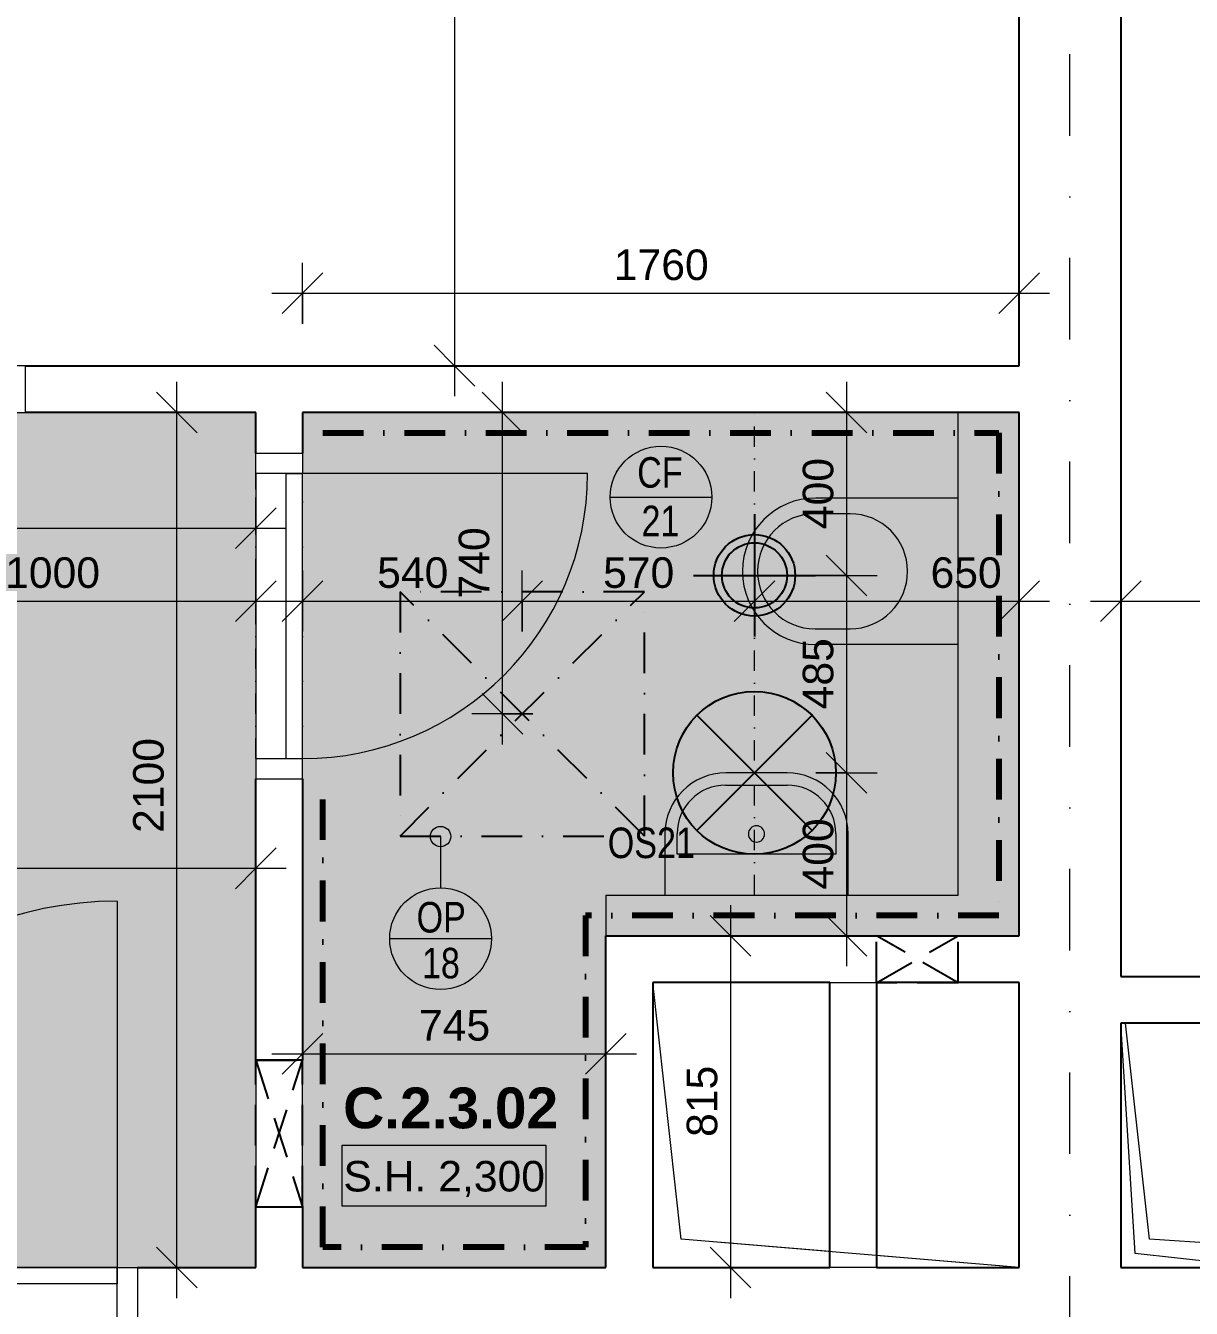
# Model space of a CAD drawing. Header units: millimetres. Extents: x -48130 to -1543, y -7799 to 13735.
# Drawn here: x -39400 to -36537, y -577 to 2573 of the extents above; entities that cross this region are included whole.
import ezdxf

# ---------------------------------------------------------------- set-up
doc = ezdxf.new("R2010")
doc.units = ezdxf.units.MM
for name, pattern in [('ABMV_DashDot_2_2mm-S0_6mm', [110, 50, -30, 0, -30]), ('HA_Dash_3mm-S1mm', [150, 100, -50]), ('HA_DashDot_10mm-S3mm', [500, 200, -150, 0, -150]), ('HA_DashDot_2_2mm-S0_6mm', [110, 50, -30, 0, -30]), ('HA_DashDot_4mm-S1mm', [200, 100, -50, 0, -50])]:
    doc.linetypes.add(name, pattern=pattern)
for name, color, linetype, lineweight in [('-UNDERLAY_A-GENM-____-OTLN', 9, 'Continuous', 9), ('-UNDERLAY_I-WALL-____-OTLN', 9, 'Continuous', 9), ('-UNDERLAY_P-SANR-FIXT-OTLN', 9, 'Continuous', 9), ('A-____-____-DIMS', 9, 'Continuous', 5), ('A-____-____-DIMS-50', 9, 'Continuous', 5), ('A-AREA-____-IDEN', 9, 'Continuous', 9), ('A-CLNG-____-IDEN', 9, 'Continuous', 9), ('A-CLNG-____-PATT', 9, 'Continuous', 9), ('A-DETL-____-OTLN', 9, 'Continuous', 25), ('A-DETL-GENF-OTLN', 9, 'Continuous', 9), ('A-DOOR-____-MCUT', 9, 'HA_DashDot_2_2mm-S0_6mm', 9), ('A-DOOR-____-OTLN', 9, 'Continuous', 9), ('A-DOOR-FRAM-OTLN', 9, 'Continuous', 9), ('A-FLOR-____-OVHD', 9, 'HA_DashDot_4mm-S1mm', 25), ('A-GENM-____-IDEN', 9, 'Continuous', 9), ('A-GENM-____-MCUT', 9, 'HA_Dash_3mm-S1mm', 25), ('A-GENM-____-OTLN', 9, 'Continuous', 9), ('E-LITE-EQPM-IDEN', 9, 'Continuous', 9), ('E-LITE-EQPM-OTLN', 9, 'Continuous', 9), ('G-____-____-DIMS', 9, 'Continuous', 5), ('I-WALL-____-MCUT', 9, 'Continuous', 25), ('I-WALL-____-OTLN', 9, 'Continuous', 9), ('M-HVAC-CDFF-OTLN', 9, 'Continuous', 9), ('S-GRID-____-OTLN', 9, 'Continuous', 5)]:
    doc.layers.add(name, color=color, linetype=linetype, lineweight=lineweight)
doc.styles.add('Arial_1', font='arial.ttf', dxfattribs={"height": 75})
doc.styles.add('Arial_2', font='arial.ttf', dxfattribs={"width": 0.8, "height": 75})
doc.styles.add('Arial_B', font='arialbd.ttf', dxfattribs={"height": 100})
doc.dimstyles.new('Inner_Dimensions', dxfattribs={"dimscale": 304.8, "dimtxt": 76.519455, "dimasz": 0.328084, "dimexe": 0.246063, "dimexo": 0.0625, "dimgap": 0.032808, "dimtad": 1, "dimdec": 0, "dimzin": 0, "dimdsep": 46, "dimtxsty": 'Arial_1', "dimblk1": 'OBLIQUE', "dimblk2": 'OBLIQUE', "dimsah": 1, "dimcen": 0.09, "dimdle": 0.246063, "dimazin": 0, "dimtfac": 1, "dimtdec": 4, "dimtix": 1, "dimtmove": 0, "dimatfit": 3, "dimfxl": 0.246063, "dimfxlon": 1, "dimtvp": 1, "dimtolj": 1, "dimtzin": 0, "dimlwd": 9, "dimlwe": 9, "dimarcsym": 2})
doc.dimstyles.new('Inner_Dimensions_2', dxfattribs={"dimscale": 304.8, "dimtxt": 76.519455, "dimasz": 0.328084, "dimexe": 0.246063, "dimexo": 0.0625, "dimgap": 0.032808, "dimtad": 1, "dimdec": 0, "dimzin": 0, "dimdsep": 46, "dimtxsty": 'Arial_1', "dimblk1": 'OBLIQUE', "dimblk2": 'OBLIQUE', "dimsah": 1, "dimcen": 0.09, "dimdle": 0.246063, "dimazin": 0, "dimtfac": 1, "dimtdec": 4, "dimtix": 1, "dimtmove": 2, "dimatfit": 3, "dimfxl": 0.246063, "dimfxlon": 1, "dimtvp": 1, "dimtolj": 1, "dimtzin": 0, "dimlwd": 9, "dimlwe": 9, "dimarcsym": 2})

# ---------------------------------------------------------------- blocks, each defined once
blk = doc.blocks.new('ABMV_Toilet_WallHung - Default-1928450-DPS_2NP-C')
at = {"layer": '-UNDERLAY_P-SANR-FIXT-OTLN'}
for p, q in [((-55, 75), (-55, 424.6)), ((-16.3, 426.2), (-16.3, 340.3)), ((266.3, 340.3), (266.3, 426.2)), ((305, 75), (305, 424.6))]:
    blk.add_line(p, q, dxfattribs=at)
for centre, radius, start, end in [((125, 424.6), 180, 0, 180), ((125, 426.2), 141.3, 360, 180), ((125, 340.3), 141.3, 180, 360)]:
    blk.add_arc(centre, radius, start, end, dxfattribs=at)
blk = doc.blocks.new('ABMV_WashBasin_Generic - 450x300-1493525-DPS_2NP-C')
at = {"layer": '-UNDERLAY_P-SANR-FIXT-OTLN'}
for p, q in [((200, 350), (50, 350)), ((50, 320), (200, 320)), ((-100, 200), (-100, 50)), ((-70, 150), (-70, 200)), ((320, 200), (320, 150)), ((350, 50), (350, 200)), ((320, 150), (-70, 150))]:
    blk.add_line(p, q, dxfattribs=at)
for centre, radius, start, end in [((50, 200), 150, 90, 180), ((200, 200), 150, 360, 90), ((50, 200), 120, 90, 180), ((200, 200), 120, 360, 90), ((125, 200), 20, 90, 270), ((125, 200), 20, 270, 90)]:
    blk.add_arc(centre, radius, start, end, dxfattribs=at)
blk = doc.blocks.new('HA_GM_Opening_Rectangle_WallBased - Default-2068542-DPS_2NP-C')
at = {"layer": 'A-GENM-____-MCUT'}
for p, q in [((225, 57.8), (25, -57.5)), ((25, 57.8), (225, -57.5)), ((25, 57.8), (25, -57.5)), ((25, 57.8), (225, 57.8)), ((225, 57.8), (225, -57.5))]:
    blk.add_line(p, q, dxfattribs=at)
blk = doc.blocks.new('HA_DR_Single_Swing_Solid - In_BJ_900x2100_Vstup-2040228-DPS_2NP-C')
at = {"layer": 'A-DOOR-____-MCUT'}
for p, q in [((-450, 125), (450, 125)), ((-450, -125), (450, -125))]:
    blk.add_line(p, q, dxfattribs=at)
at = {"layer": 'A-DOOR-____-OTLN', "lineweight": 5}
blk.add_line((450, 1025), (450, 125), dxfattribs=at)
at = {"layer": 'A-DOOR-____-OTLN'}
for p, q in [((-500, 125), (500, 125)), ((450, 125), (-450, 125)), ((-450, 125), (-450, 85)), ((450, 125), (450, 85)), ((450, 85), (-450, 85)), ((-500, -125), (500, -125))]:
    blk.add_line(p, q, dxfattribs=at)
at = {"layer": 'A-DOOR-____-OTLN', "lineweight": 5}
blk.add_arc((450, 125), 900, 90, 180, dxfattribs=at)
at = {"layer": 'A-DOOR-FRAM-OTLN'}
for p, q in [((-500, 125), (-500, -125)), ((-450, 125), (-500, 125)), ((-450, 125), (-450, -125)), ((450, -125), (450, 125)), ((450, 125), (500, 125)), ((500, 125), (500, -125)), ((-500, -125), (-450, -125)), ((-450, -125), (450, -125)), ((500, -125), (450, -125))]:
    blk.add_line(p, q, dxfattribs=at)
blk = doc.blocks.new('HA_GM_Shaft_Rectangle - Default-2055995-DPS_2NP-C')
at = {"layer": 'A-DETL-GENF-OTLN'}
for p, q in [((70, -70), (700, 0)), ((0, -900), (70, -70))]:
    blk.add_line(p, q, dxfattribs=at)
at = {"layer": 'A-GENM-____-OTLN'}
for p, q in [((0, -900), (0, 0)), ((0, 0), (700, 0)), ((700, 0), (700, -900)), ((700, -900), (0, -900))]:
    blk.add_line(p, q, dxfattribs=at)
blk = doc.blocks.new('HA_GM_Shaft_Rectangle - Default-2056297-DPS_2NP-C')
at = {"layer": 'A-DETL-GENF-OTLN'}
for p, q in [((35, -35), (600, 0)), ((0, -350), (35, -35))]:
    blk.add_line(p, q, dxfattribs=at)
at = {"layer": 'A-GENM-____-OTLN'}
for p, q in [((0, -350), (0, 0)), ((0, 0), (600, 0)), ((600, 0), (600, -350)), ((600, -350), (0, -350))]:
    blk.add_line(p, q, dxfattribs=at)
blk = doc.blocks.new('HA_GM_Shaft_Rectangle - Default-2056013-DPS_2NP-C')
at = {"layer": 'A-DETL-GENF-OTLN'}
for p, q in [((70, -70), (700, 0)), ((39.2, -435), (70, -70)), ((0, -900), (29.5, -550))]:
    blk.add_line(p, q, dxfattribs=at)
blk = doc.blocks.new('HA_GM_Shaft_Rectangle - Default-2056011-DPS_2NP-C')
at = {"layer": 'A-DETL-GENF-OTLN'}
for p, q in [((70, -70), (600, -11.1)), ((51.9, -350), (70, -70)), ((0, -1150), (44.4, -465))]:
    blk.add_line(p, q, dxfattribs=at)
at = {"layer": 'A-GENM-____-OTLN'}
for p, q in [((700, -465), (700, -1150)), ((700, -1150), (0, -1150))]:
    blk.add_line(p, q, dxfattribs=at)
blk = doc.blocks.new('HA_DR_Single_Swing_Solid - In_BJ_700x2100-2040353-DPS_2NP-C')
at = {"layer": 'A-DOOR-____-MCUT'}
for p, q in [((-350, 57.5), (350, 57.5)), ((-350, -57.5), (350, -57.5))]:
    blk.add_line(p, q, dxfattribs=at)
at = {"layer": 'A-DOOR-____-OTLN'}
for p, q in [((-350, -17.5), (-350, -57.5)), ((-350, -17.5), (350, -17.5)), ((350, -17.5), (350, -57.5)), ((-350, -57.5), (350, -57.5))]:
    blk.add_line(p, q, dxfattribs=at)
at = {"layer": 'A-DOOR-____-OTLN', "lineweight": 5}
blk.add_line((350, -757.5), (350, -57.5), dxfattribs=at)
blk.add_arc((350, -57.5), 700, 180, 270, dxfattribs=at)
at = {"layer": 'A-DOOR-FRAM-OTLN'}
for p, q in [((-350, 57.5), (-400, 57.5)), ((-400, 57.5), (-400, -57.5)), ((350, 57.5), (-350, 57.5)), ((-350, 57.5), (-350, -57.5)), ((350, -57.5), (350, 57.5)), ((350, 57.5), (400, 57.5)), ((400, 57.5), (400, -57.5)), ((-400, -57.5), (-350, -57.5)), ((400, -57.5), (350, -57.5))]:
    blk.add_line(p, q, dxfattribs=at)
blk = doc.blocks.new('HA_DR_Single_Swing_Solid - In_BJ_800x2100-2040331-DPS_2NP-C')
at = {"layer": 'A-DOOR-____-MCUT'}
for p, q in [((-400, 57.5), (400, 57.5)), ((-400, -57.5), (400, -57.5))]:
    blk.add_line(p, q, dxfattribs=at)
at = {"layer": 'A-DOOR-____-OTLN'}
for p, q in [((-400, -17.5), (-400, -57.5)), ((-400, -17.5), (400, -17.5)), ((400, -17.5), (400, -57.5)), ((-400, -57.5), (400, -57.5))]:
    blk.add_line(p, q, dxfattribs=at)
at = {"layer": 'A-DOOR-____-OTLN', "lineweight": 5}
blk.add_line((400, -857.5), (400, -57.5), dxfattribs=at)
blk.add_arc((400, -57.5), 800, 180, 270, dxfattribs=at)
at = {"layer": 'A-DOOR-FRAM-OTLN'}
for p, q in [((-400, 57.5), (-450, 57.5)), ((-450, 57.5), (-450, -57.5)), ((400, 57.5), (-400, 57.5)), ((-400, 57.5), (-400, -57.5)), ((400, -57.5), (400, 57.5)), ((400, 57.5), (450, 57.5)), ((450, 57.5), (450, -57.5)), ((-450, -57.5), (-400, -57.5)), ((450, -57.5), (400, -57.5))]:
    blk.add_line(p, q, dxfattribs=at)
blk = doc.blocks.new('HA_LF_GenericSymbol - OS21_koupelna-1935287-DPS_2NP-C')
at = {"layer": 'E-LITE-EQPM-OTLN', "color": 11, "lineweight": 25}
for p, q in [((141.4, 141.4), (-141.4, -141.4)), ((-141.4, 141.4), (141.4, -141.4))]:
    blk.add_line(p, q, dxfattribs=at)
blk.add_circle((0, 0), 200, dxfattribs=at)
blk = doc.blocks.new('HA_GM_Tiling_LineBased - Generic Tiles-1986773-DPS_2NP-C')
at = {"layer": 'A-GENM-____-OTLN', "linetype": 'HA_DashDot_4mm-S1mm', "lineweight": 80}
blk.add_line((50, -50), (1710, -50), dxfattribs=at)
blk = doc.blocks.new('HA_GM_Tiling_LineBased - Generic Tiles-1986771-DPS_2NP-C')
at = {"layer": 'A-GENM-____-OTLN', "linetype": 'HA_DashDot_4mm-S1mm', "lineweight": 80}
blk.add_line((50, -50), (1235, -50), dxfattribs=at)
blk = doc.blocks.new('HA_GM_Tiling_LineBased - Generic Tiles-1986770-DPS_2NP-C')
at = {"layer": 'A-GENM-____-OTLN', "linetype": 'HA_DashDot_4mm-S1mm', "lineweight": 80}
blk.add_line((50, -50), (1065, -50), dxfattribs=at)
blk = doc.blocks.new('HA_GM_Tiling_LineBased - Generic Tiles-1986772-DPS_2NP-C')
at = {"layer": 'A-GENM-____-OTLN', "linetype": 'HA_DashDot_4mm-S1mm', "lineweight": 80}
blk.add_line((-50, -50), (765, -50), dxfattribs=at)
blk = doc.blocks.new('HA_GM_Tiling_LineBased - Generic Tiles-1986774-DPS_2NP-C')
at = {"layer": 'A-GENM-____-OTLN', "linetype": 'HA_DashDot_4mm-S1mm', "lineweight": 80}
blk.add_line((50, -50), (695, -50), dxfattribs=at)
blk = doc.blocks.new('HA_GM_Tiling_LineBased - Generic Tiles-1986775-DPS_2NP-C')
at = {"layer": 'A-GENM-____-OTLN', "linetype": 'HA_DashDot_4mm-S1mm', "lineweight": 80}
blk.add_line((50, -50), (1150, -50), dxfattribs=at)
blk = doc.blocks.new('HA_VZT_GenericSymbol - Default-1930925-DPS_2NP-C')
at = {"layer": 'M-HVAC-CDFF-OTLN', "color": 92, "lineweight": 25}
for p, q in [((0, 150), (0, -150)), ((-150, 0), (150, 0))]:
    blk.add_line(p, q, dxfattribs=at)
for radius in [100, 80]:
    blk.add_circle((0, 0), radius, dxfattribs=at)
blk = doc.blocks.new('HA_GM_Opening_Rectangle_WallBased - Default-1969288-DPS_2NP-C')
at = {"layer": 'A-GENM-____-MCUT'}
for p, q in [((305, 57.5), (-55, -57.5)), ((-55, 57.5), (305, -57.5)), ((-55, 57.5), (-55, -57.5)), ((-55, 57.5), (305, 57.5)), ((305, 57.5), (305, -57.5)), ((-55, -57.5), (305, -57.5))]:
    blk.add_line(p, q, dxfattribs=at)
blk = doc.blocks.new('DIMBLOCK60-DPS_2NP-C')
at = {"layer": 'A-____-____-DIMS-50', "lineweight": 9, "transparency": 16777216}
for p, q in [((-37383.9, 1623.2), (-37433.9, 1673.2)), ((-37383.9, 1698.2), (-37383.9, 1223.2)), ((-37308.9, 1623.2), (-37458.9, 1623.2)), ((-37383.9, 1623.2), (-37333.9, 1573.2)), ((-37383.9, 1623.2), (-37308.9, 1623.2)), ((-37383.9, 1223.2), (-37433.9, 1273.2)), ((-37458.9, 1223.2), (-37308.9, 1223.2)), ((-37383.9, 1223.2), (-37458.9, 1223.2)), ((-37383.9, 1223.2), (-37333.9, 1173.2))]:
    blk.add_line(p, q, dxfattribs=at)
at = {"layer": 'A-____-____-DIMS-50', "color": 0, "lineweight": 9, "transparency": 16777216, "insert": (-37491.3, 1336.7), "char_height": 75, "width": 207.662, "attachment_point": 1, "rotation": 90, "line_spacing_factor": 0.941778, "style": 'Arial_1'}
blk.add_mtext('400', dxfattribs=at)
blk = doc.blocks.new('_Oblique')
at = {"color": 0, "linetype": 'ByBlock', "lineweight": -2}
blk.add_line((-0.5, -0.5), (0.5, 0.5), dxfattribs=at)
blk = doc.blocks.new('DIMBLOCK61-DPS_2NP-C')
at = {"layer": 'A-____-____-DIMS-50', "lineweight": 9, "transparency": 16777216}
for p, q in [((-37383.9, 1223.2), (-37433.9, 1273.2)), ((-37458.9, 1223.2), (-37308.9, 1223.2)), ((-37383.9, 1223.2), (-37458.9, 1223.2)), ((-37383.9, 1223.2), (-37383.9, 738.2)), ((-37383.9, 1223.2), (-37333.9, 1173.2)), ((-37383.9, 738.2), (-37433.9, 788.2)), ((-37458.9, 738.2), (-37308.9, 738.2)), ((-37383.9, 738.2), (-37458.9, 738.2)), ((-37383.9, 738.2), (-37333.9, 688.2))]:
    blk.add_line(p, q, dxfattribs=at)
at = {"layer": 'A-____-____-DIMS-50', "color": 0, "lineweight": 9, "transparency": 16777216, "insert": (-37491.3, 894.2), "char_height": 75, "width": 207.662, "attachment_point": 1, "rotation": 90, "line_spacing_factor": 0.941778, "style": 'Arial_1'}
blk.add_mtext('485', dxfattribs=at)
blk = doc.blocks.new('DIMBLOCK62-DPS_2NP-C')
at = {"layer": 'A-____-____-DIMS-50', "lineweight": 9, "transparency": 16777216}
for p, q in [((-37383.9, 738.2), (-37433.9, 788.2)), ((-37458.9, 738.2), (-37308.9, 738.2)), ((-37383.9, 738.2), (-37458.9, 738.2)), ((-37383.9, 738.2), (-37383.9, 263.2)), ((-37383.9, 738.2), (-37333.9, 688.2)), ((-37383.9, 338.2), (-37433.9, 388.2)), ((-37308.9, 338.2), (-37458.9, 338.2)), ((-37383.9, 338.2), (-37333.9, 288.2)), ((-37383.9, 338.2), (-37308.9, 338.2))]:
    blk.add_line(p, q, dxfattribs=at)
at = {"layer": 'A-____-____-DIMS-50', "color": 0, "lineweight": 9, "transparency": 16777216, "insert": (-37491.3, 451.7), "char_height": 75, "width": 207.662, "attachment_point": 1, "rotation": 90, "line_spacing_factor": 0.941778, "style": 'Arial_1'}
blk.add_mtext('400', dxfattribs=at)
blk = doc.blocks.new('DIMBLOCK84-DPS_2NP-C')
at = {"layer": 'A-____-____-DIMS-50', "lineweight": 9, "transparency": 16777216}
for p, q in [((-38346.6, 3938.2), (-38396.6, 3988.2)), ((-38421.6, 3938.2), (-38271.6, 3938.2)), ((-38346.6, 3938.2), (-38421.6, 3938.2)), ((-38346.6, 3938.2), (-38346.6, 1663.2)), ((-38346.6, 3938.2), (-38296.6, 3888.2)), ((-38346.6, 1738.2), (-38396.6, 1788.2)), ((-38271.6, 1738.2), (-38421.6, 1738.2)), ((-38346.6, 1738.2), (-38296.6, 1688.2)), ((-38346.6, 1738.2), (-38271.6, 1738.2))]:
    blk.add_line(p, q, dxfattribs=at)
at = {"layer": 'A-____-____-DIMS-50', "color": 0, "lineweight": 9, "transparency": 16777216, "insert": (-38454, 2722.8), "char_height": 75, "width": 276.883, "attachment_point": 1, "rotation": 90, "line_spacing_factor": 0.941778, "style": 'Arial_1'}
blk.add_mtext('2200', dxfattribs=at)
blk = doc.blocks.new('DIMBLOCK94-DPS_2NP-C')
at = {"layer": 'A-____-____-DIMS-50', "lineweight": 9, "transparency": 16777216}
for p, q in [((-38719.9, 1235.1), (-38719.9, 1085.1)), ((-38719.9, 1160.1), (-38719.9, 1235.1)), ((-38180.3, 1085.1), (-38180.3, 1235.1)), ((-38719.9, 1160.1), (-38669.9, 1210.1)), ((-38180.3, 1160.1), (-38130.3, 1210.1)), ((-38794.9, 1160.1), (-38180.3, 1160.1)), ((-38719.9, 1160.1), (-38769.9, 1110.1)), ((-38180.3, 1160.1), (-38230.3, 1110.1)), ((-38180.3, 1160.1), (-38180.3, 1085.1))]:
    blk.add_line(p, q, dxfattribs=at)
at = {"layer": 'A-____-____-DIMS-50', "color": 0, "lineweight": 9, "transparency": 16777216, "insert": (-38536.6, 1267.5), "char_height": 75, "width": 207.662, "attachment_point": 1, "line_spacing_factor": 0.941778, "style": 'Arial_1'}
blk.add_mtext('540', dxfattribs=at)
blk = doc.blocks.new('DIMBLOCK95-DPS_2NP-C')
at = {"layer": 'A-____-____-DIMS-50', "lineweight": 9, "transparency": 16777216}
for p, q in [((-38180.3, 1085.1), (-38180.3, 1235.1)), ((-37609.9, 1085.1), (-37609.9, 1235.1)), ((-38180.3, 1160.1), (-38130.3, 1210.1)), ((-37609.9, 1160.1), (-37559.9, 1210.1)), ((-38180.3, 1160.1), (-38230.3, 1110.1)), ((-38180.3, 1160.1), (-37609.9, 1160.1)), ((-38180.3, 1160.1), (-38180.3, 1085.1)), ((-37609.9, 1160.1), (-37659.9, 1110.1)), ((-37609.9, 1160.1), (-37609.9, 1085.1))]:
    blk.add_line(p, q, dxfattribs=at)
at = {"layer": 'A-____-____-DIMS-50', "color": 0, "lineweight": 9, "transparency": 16777216, "insert": (-37981.6, 1267.5), "char_height": 75, "width": 207.662, "attachment_point": 1, "line_spacing_factor": 0.941778, "style": 'Arial_1'}
blk.add_mtext('570', dxfattribs=at)
blk = doc.blocks.new('DIMBLOCK96-DPS_2NP-C')
at = {"layer": 'A-____-____-DIMS-50', "lineweight": 9, "transparency": 16777216}
for p, q in [((-37609.9, 1085.1), (-37609.9, 1235.1)), ((-36959.9, 1235.1), (-36959.9, 1085.1)), ((-36959.9, 1160.1), (-36959.9, 1235.1)), ((-37609.9, 1160.1), (-37559.9, 1210.1)), ((-36959.9, 1160.1), (-36909.9, 1210.1)), ((-37609.9, 1160.1), (-37659.9, 1110.1)), ((-37609.9, 1160.1), (-36884.9, 1160.1)), ((-37609.9, 1160.1), (-37609.9, 1085.1)), ((-36959.9, 1160.1), (-37009.9, 1110.1))]:
    blk.add_line(p, q, dxfattribs=at)
at = {"layer": 'A-____-____-DIMS-50', "color": 0, "lineweight": 9, "transparency": 16777216, "insert": (-37177.4, 1267.5), "char_height": 75, "width": 207.662, "attachment_point": 1, "line_spacing_factor": 0.941778, "style": 'Arial_1'}
blk.add_mtext('650', dxfattribs=at)
blk = doc.blocks.new('DIMBLOCK98-DPS_2NP-C')
at = {"layer": 'A-____-____-DIMS-50', "lineweight": 9, "transparency": 16777216}
for p, q in [((-39834.9, 1085.1), (-39834.9, 1235.1)), ((-38834.9, 1235.1), (-38834.9, 1085.1)), ((-38834.9, 1160.1), (-38834.9, 1235.1)), ((-39834.9, 1160.1), (-39784.9, 1210.1)), ((-38834.9, 1160.1), (-38784.9, 1210.1)), ((-39834.9, 1160.1), (-39884.9, 1110.1)), ((-39834.9, 1160.1), (-38759.9, 1160.1)), ((-39834.9, 1160.1), (-39834.9, 1085.1)), ((-38834.9, 1160.1), (-38884.9, 1110.1))]:
    blk.add_line(p, q, dxfattribs=at)
at = {"layer": 'A-____-____-DIMS-50', "color": 0, "lineweight": 9, "transparency": 16777216, "insert": (-39450.3, 1267.5), "char_height": 75, "width": 276.883, "attachment_point": 1, "line_spacing_factor": 0.941778, "style": 'Arial_1'}
blk.add_mtext('1000', dxfattribs=at)
blk = doc.blocks.new('Spot Elevations - Generic-448778-DPS_2NP-C')
at = {"layer": 'G-____-____-DIMS', "lineweight": 9}
for p, q in [((-5, 0), (-5, 3)), ((-5, 3), (5, 3)), ((5, 3), (5, 0)), ((5, 0), (-5, 0))]:
    blk.add_line(p, q, dxfattribs=at)
blk = doc.blocks.new('HA_Tag_Ceiling - Group _ Type Mark-1700485-DPS_2NP-C')
at = {"layer": 'A-CLNG-____-IDEN'}
blk.add_line((-2.5, 0), (2.5, 0), dxfattribs=at)
blk.add_circle((0, 0), 2.5, dxfattribs=at)
blk = doc.blocks.new('DIMBLOCK105-DPS_2NP-C')
at = {"layer": 'A-____-____-DIMS-50', "lineweight": 9, "transparency": 16777216}
for p, q in [((-40624.9, 428.8), (-40624.9, 578.8)), ((-38834.9, 578.8), (-38834.9, 428.8)), ((-38834.9, 503.8), (-38834.9, 578.8)), ((-40624.9, 503.8), (-40574.9, 553.8)), ((-38834.9, 503.8), (-38784.9, 553.8)), ((-40699.9, 503.8), (-38759.9, 503.8)), ((-40624.9, 503.8), (-40674.9, 453.8)), ((-40624.9, 503.8), (-40624.9, 428.8)), ((-38834.9, 503.8), (-38884.9, 453.8))]:
    blk.add_line(p, q, dxfattribs=at)
at = {"layer": 'A-____-____-DIMS-50', "color": 0, "lineweight": 9, "transparency": 16777216, "insert": (-39845.3, 611.1), "char_height": 75, "width": 276.883, "attachment_point": 1, "line_spacing_factor": 0.941778, "style": 'Arial_1'}
blk.add_mtext('1790', dxfattribs=at)
blk = doc.blocks.new('HA_TAG_GM_Products - Generic-588599-DPS_2NP-C')
at = {"layer": 'A-GENM-____-IDEN'}
blk.add_line((-2.5, 0), (2.5, 0), dxfattribs=at)
blk.add_circle((0, 0), 2.5, dxfattribs=at)
blk = doc.blocks.new('DIMBLOCK118-DPS_2NP-C')
at = {"layer": 'A-____-____-DIMS-50', "lineweight": 9, "transparency": 16777216}
for p, q in [((-38229, 1623.2), (-38279, 1673.2)), ((-38229, 807.9), (-38229, 1698.2)), ((-38304, 1623.2), (-38154, 1623.2)), ((-38229, 1623.2), (-38304, 1623.2)), ((-38229, 1623.2), (-38179, 1573.2)), ((-38229, 882.9), (-38279, 932.9)), ((-38154, 882.9), (-38304, 882.9)), ((-38229, 882.9), (-38179, 832.9)), ((-38229, 882.9), (-38154, 882.9))]:
    blk.add_line(p, q, dxfattribs=at)
at = {"layer": 'A-____-____-DIMS-50', "color": 0, "lineweight": 9, "transparency": 16777216, "insert": (-38336.3, 1166.5), "char_height": 75, "width": 207.662, "attachment_point": 1, "rotation": 90, "line_spacing_factor": 0.941778, "style": 'Arial_1'}
blk.add_mtext('740', dxfattribs=at)
blk = doc.blocks.new('DIMBLOCK131-DPS_2NP-C')
at = {"layer": 'A-____-____-DIMS-50', "lineweight": 9, "transparency": 16777216}
for p, q in [((-36709.9, 1235.1), (-36709.9, 1085.1)), ((-36709.9, 1160.1), (-36709.9, 1235.1)), ((-35509.9, 1085.1), (-35509.9, 1235.1)), ((-36709.9, 1160.1), (-36659.9, 1210.1)), ((-35509.9, 1160.1), (-35459.9, 1210.1)), ((-36784.9, 1160.1), (-35509.9, 1160.1)), ((-36709.9, 1160.1), (-36759.9, 1110.1)), ((-35509.9, 1160.1), (-35559.9, 1110.1)), ((-35509.9, 1160.1), (-35509.9, 1085.1))]:
    blk.add_line(p, q, dxfattribs=at)
at = {"layer": 'A-____-____-DIMS-50', "color": 0, "lineweight": 9, "transparency": 16777216, "insert": (-36225.3, 1267.5), "char_height": 75, "width": 276.883, "attachment_point": 1, "line_spacing_factor": 0.941778, "style": 'Arial_1'}
blk.add_mtext('1200', dxfattribs=at)
blk = doc.blocks.new('DIMBLOCK136-DPS_2NP-C')
at = {"layer": 'A-____-____-DIMS-50', "lineweight": 9, "transparency": 16777216}
for p, q in [((-42219.9, 1414.1), (-42219.9, 1264.1)), ((-42219.9, 1339.1), (-42219.9, 1414.1)), ((-42219.9, 1339.1), (-42169.9, 1389.1)), ((-38834.9, 1414.1), (-38834.9, 1264.1)), ((-38834.9, 1339.1), (-38834.9, 1414.1)), ((-38834.9, 1339.1), (-38784.9, 1389.1)), ((-42294.9, 1339.1), (-38759.9, 1339.1)), ((-42219.9, 1339.1), (-42269.9, 1289.1)), ((-38834.9, 1339.1), (-38884.9, 1289.1))]:
    blk.add_line(p, q, dxfattribs=at)
at = {"layer": 'A-____-____-DIMS-50', "color": 0, "lineweight": 9, "transparency": 16777216, "insert": (-40642.8, 1446.4), "char_height": 75, "width": 276.883, "attachment_point": 1, "line_spacing_factor": 0.941778, "style": 'Arial_1'}
blk.add_mtext('3385', dxfattribs=at)
blk = doc.blocks.new('DIMBLOCK137-DPS_2NP-C')
at = {"layer": 'A-____-____-DIMS-50', "lineweight": 9, "transparency": 16777216}
for p, q in [((-39028.6, 1623.2), (-39078.6, 1673.2)), ((-39028.6, -551.8), (-39028.6, 1698.2)), ((-39103.6, 1623.2), (-38953.6, 1623.2)), ((-39028.6, 1623.2), (-39103.6, 1623.2)), ((-39028.6, 1623.2), (-38978.6, 1573.2)), ((-39028.6, -476.8), (-39078.6, -426.8)), ((-39103.6, -476.8), (-38953.6, -476.8)), ((-39028.6, -476.8), (-39103.6, -476.8)), ((-39028.6, -476.8), (-38978.6, -526.8))]:
    blk.add_line(p, q, dxfattribs=at)
at = {"layer": 'A-____-____-DIMS-50', "color": 0, "lineweight": 9, "transparency": 16777216, "insert": (-39136, 590.7), "char_height": 75, "width": 276.883, "attachment_point": 1, "rotation": 90, "line_spacing_factor": 0.941778, "style": 'Arial_1'}
blk.add_mtext('2100', dxfattribs=at)
blk = doc.blocks.new('DIMBLOCK170-DPS_2NP-C')
at = {"layer": 'A-____-____-DIMS-50', "lineweight": 9, "transparency": 16777216}
for p, q in [((-38719.9, 1841.1), (-38719.9, 1991.1)), ((-36959.9, 1991.1), (-36959.9, 1841.1)), ((-36959.9, 1916.1), (-36959.9, 1991.1)), ((-38719.9, 1916.1), (-38669.9, 1966.1)), ((-36959.9, 1916.1), (-36909.9, 1966.1)), ((-38794.9, 1916.1), (-36884.9, 1916.1)), ((-38719.9, 1916.1), (-38769.9, 1866.1)), ((-38719.9, 1916.1), (-38719.9, 1841.1)), ((-36959.9, 1916.1), (-37009.9, 1866.1))]:
    blk.add_line(p, q, dxfattribs=at)
at = {"layer": 'A-____-____-DIMS-50', "color": 0, "lineweight": 9, "transparency": 16777216, "insert": (-37955.3, 2023.5), "char_height": 75, "width": 276.883, "attachment_point": 1, "line_spacing_factor": 0.941778, "style": 'Arial_1'}
blk.add_mtext('1760', dxfattribs=at)
blk = doc.blocks.new('DIMBLOCK171-DPS_2NP-C')
at = {"layer": 'A-____-____-DIMS-50', "lineweight": 9, "transparency": 16777216}
for p, q in [((-38719.9, 123.4), (-38719.9, -26.6)), ((-38719.9, 48.4), (-38719.9, 123.4)), ((-38719.9, 48.4), (-38669.9, 98.4)), ((-37974.9, 123.4), (-37974.9, -26.6)), ((-37974.9, 48.4), (-37974.9, 123.4)), ((-37974.9, 48.4), (-37924.9, 98.4)), ((-38794.9, 48.4), (-37899.9, 48.4)), ((-38719.9, 48.4), (-38769.9, -1.6)), ((-37974.9, 48.4), (-38024.9, -1.6))]:
    blk.add_line(p, q, dxfattribs=at)
at = {"layer": 'A-____-____-DIMS-50', "color": 0, "lineweight": 9, "transparency": 16777216, "insert": (-38433.9, 155.8), "char_height": 75, "width": 207.662, "attachment_point": 1, "line_spacing_factor": 0.941778, "style": 'Arial_1'}
blk.add_mtext('745', dxfattribs=at)
blk = doc.blocks.new('DIMBLOCK172-DPS_2NP-C')
at = {"layer": 'A-____-____-DIMS-50', "lineweight": 9, "transparency": 16777216}
for p, q in [((-37668.9, 413.2), (-37668.9, -551.8)), ((-37668.9, 338.2), (-37718.9, 388.2)), ((-37593.9, 338.2), (-37743.9, 338.2)), ((-37668.9, 338.2), (-37618.9, 288.2)), ((-37668.9, 338.2), (-37593.9, 338.2)), ((-37668.9, -476.8), (-37718.9, -426.8)), ((-37593.9, -476.8), (-37743.9, -476.8)), ((-37668.9, -476.8), (-37618.9, -526.8)), ((-37668.9, -476.8), (-37593.9, -476.8))]:
    blk.add_line(p, q, dxfattribs=at)
at = {"layer": 'A-____-____-DIMS-50', "color": 0, "lineweight": 9, "transparency": 16777216, "insert": (-37776.3, -155.8), "char_height": 75, "width": 207.662, "attachment_point": 1, "rotation": 90, "line_spacing_factor": 0.941778, "style": 'Arial_1'}
blk.add_mtext('815', dxfattribs=at)

msp = doc.modelspace()

# ---------------------------------------------------------------- hatches: boundary and pattern name
at = {"layer": 'A-CLNG-____-PATT', "lineweight": 5}
h = msp.add_hatch(color=256, dxfattribs=at)
h.paths.add_polyline_path([(-40474.9, -2551.8), (-40474.9, -476.8), (-38834.9, -476.8), (-38834.9, 1623.2), (-42219.9, 1623.2), (-42219.9, -2551.8), (-40574.9, -2551.8)])
h.paths.add_polyline_path([(-41344.9, 538.2), (-41354, 539.4), (-41362.4, 542.9), (-41369.7, 548.5), (-41375.2, 555.7), (-41378.7, 564.1), (-41379.9, 573.2), (-41378.7, 582.3), (-41375.2, 590.7), (-41368.6, 598.7), (-41362.4, 603.5), (-41354, 607), (-41344.9, 608.2), (-41335.8, 607), (-41327.4, 603.5), (-41320.2, 598), (-41314.6, 590.7), (-41311.1, 582.3), (-41309.9, 573.2), (-41311.1, 564.1), (-41314.6, 555.7), (-41320.2, 548.5), (-41327.4, 542.9), (-41335.8, 539.4)])
msp.add_hatch(color=256, dxfattribs=at).paths.add_polyline_path([(-37974.9, -476.8), (-37974.9, 338.2), (-36959.9, 338.2), (-36959.9, 1623.2), (-38719.9, 1623.2), (-38719.9, -476.8), (-38422.5, -476.8)])
at = {"layer": 'A-GENM-____-IDEN'}
h = msp.add_hatch(color=256, dxfattribs=at)
edge = h.paths.add_edge_path()
edge.add_arc((-38380.8, 581.9), 25, 0, 360)

# ---------------------------------------------------------------- linework, layer by layer
at = {"layer": '-UNDERLAY_I-WALL-____-OTLN'}
for p, q in [((-37109.9, 438.2), (-37109.9, 1623.2)), ((-37974.9, 438.2), (-37109.9, 438.2)), ((-37974.9, 438.2), (-37974.9, 338.2))]:
    msp.add_line(p, q, dxfattribs=at)
at = {"layer": 'A-DETL-____-OTLN', "linetype": 'ABMV_DashDot_2_2mm-S0_6mm', "lineweight": 5}
msp.add_line((-37609.9, 438.2), (-37609.9, 1623.2), dxfattribs=at)
at = {"layer": 'A-FLOR-____-OVHD'}
for p, q in [((-37880.3, 1182.9), (-38480.3, 1182.9)), ((-38480.3, 1182.9), (-38480.3, 582.9)), ((-37880.3, 582.9), (-38480.3, 1182.9)), ((-38480.3, 582.9), (-37880.3, 1182.9)), ((-37880.3, 582.9), (-37880.3, 1182.9)), ((-38480.3, 582.9), (-37880.3, 582.9))]:
    msp.add_line(p, q, dxfattribs=at)
at = {"layer": 'A-GENM-____-IDEN'}
msp.add_line((-38380.8, 581.9), (-38380.8, 456.1), dxfattribs=at)
msp.add_circle((-38380.8, 581.9), 25, dxfattribs=at)
at = {"layer": 'I-WALL-____-MCUT'}
for p, q in [((-36959.9, 1738.2), (-36959.9, 6148.2)), ((-36709.9, 6148.2), (-36709.9, 238.2)), ((-39399.9, 1738.2), (-36959.9, 1738.2)), ((-38834.9, 1623.2), (-39399.9, 1623.2)), ((-38834.9, 1523.2), (-38834.9, 1623.2)), ((-36959.9, 1623.2), (-38719.9, 1623.2)), ((-38719.9, 1623.2), (-38719.9, 1523.2)), ((-36959.9, 338.2), (-36959.9, 1623.2)), ((-38834.9, 32.9), (-38834.9, 723.2)), ((-38719.9, 723.2), (-38719.9, 32.9)), ((-37974.9, 338.2), (-36959.9, 338.2)), ((-37974.9, -476.8), (-37974.9, 338.2)), ((-37424.9, 223.2), (-37859.9, 223.2)), ((-37859.9, 223.2), (-37859.9, -476.8)), ((-37424.9, -476.8), (-37424.9, 223.2)), ((-36959.9, 223.2), (-37309.9, 223.2)), ((-37309.9, 223.2), (-37309.9, -476.8)), ((-36959.9, -476.8), (-36959.9, 223.2)), ((-36709.9, 238.2), (-36244.9, 238.2)), ((-36709.9, 123.2), (-36709.9, -476.8)), ((-36359.9, 123.2), (-36709.9, 123.2)), ((-38719.9, 32.9), (-38834.9, 32.9)), ((-38834.9, -476.8), (-38834.9, -327.1)), ((-38834.9, -327.1), (-38719.9, -327.1)), ((-38719.9, -327.1), (-38719.9, -476.8)), ((-39124.9, -476.8), (-38834.9, -476.8)), ((-38719.9, -476.8), (-37974.9, -476.8)), ((-37859.9, -476.8), (-37424.9, -476.8)), ((-37309.9, -476.8), (-36959.9, -476.8)), ((-36709.9, -476.8), (-36359.9, -476.8))]:
    msp.add_line(p, q, dxfattribs=at)
at = {"layer": 'I-WALL-____-OTLN'}
for p, q in [((-38834.9, 32.9), (-38834.9, -327.1)), ((-38719.9, -327.1), (-38719.9, 32.9))]:
    msp.add_line(p, q, dxfattribs=at)
at = {"layer": 'S-GRID-____-OTLN', "linetype": 'HA_DashDot_10mm-S3mm', "lineweight": 9}
msp.add_line((-36834.9, -6198.9), (-36834.9, 12134.7), dxfattribs=at)

# ---------------------------------------------------------------- block references
at = {"layer": '-UNDERLAY_A-GENM-____-OTLN', "rotation": 180}
msp.add_blockref('HA_GM_Opening_Rectangle_WallBased - Default-2068542-DPS_2NP-C', (-37084.9, 280.7), dxfattribs=at)
at = {"layer": '-UNDERLAY_P-SANR-FIXT-OTLN', "rotation": 89.99999999999964}
msp.add_blockref('ABMV_Toilet_WallHung - Default-1928450-DPS_2NP-C', (-37034.9, 1108.2), dxfattribs=at)
at = {"layer": '-UNDERLAY_P-SANR-FIXT-OTLN'}
msp.add_blockref('ABMV_WashBasin_Generic - 450x300-1493525-DPS_2NP-C', (-37729.9, 388.2), dxfattribs=at)
at = {"layer": 'A-CLNG-____-IDEN', "xscale": 49.99999999999998, "yscale": 49.99999999999998, "zscale": 49.99999999999998}
msp.add_blockref('HA_Tag_Ceiling - Group _ Type Mark-1700485-DPS_2NP-C', (-37839.5, 1415.4), dxfattribs=at)
at = {"layer": 'A-DOOR-____-OTLN'}
for name, p, rotation in [('HA_DR_Single_Swing_Solid - In_BJ_800x2100-2040331-DPS_2NP-C', (-39849.9, 1680.7), 180), ('HA_DR_Single_Swing_Solid - In_BJ_700x2100-2040353-DPS_2NP-C', (-38777.4, 1123.2), 89.99999999999962)]:
    msp.add_blockref(name, p, dxfattribs=dict(at, rotation=rotation))
msp.add_blockref('HA_DR_Single_Swing_Solid - In_BJ_900x2100_Vstup-2040228-DPS_2NP-C', (-39624.9, -601.8), dxfattribs=at)
at = {"layer": 'A-GENM-____-IDEN', "xscale": 49.99999999999998, "yscale": 49.99999999999998, "zscale": 49.99999999999998}
msp.add_blockref('HA_TAG_GM_Products - Generic-588599-DPS_2NP-C', (-38380.8, 331.1), dxfattribs=at)
at = {"layer": 'A-GENM-____-OTLN', "linetype": 'HA_DashDot_4mm-S1mm', "lineweight": 80}
msp.add_blockref('HA_GM_Tiling_LineBased - Generic Tiles-1986773-DPS_2NP-C', (-38719.9, 1623.2), dxfattribs=at)
for name, p, rotation in [('HA_GM_Tiling_LineBased - Generic Tiles-1986771-DPS_2NP-C', (-36959.9, 1623.2), 270), ('HA_GM_Tiling_LineBased - Generic Tiles-1986775-DPS_2NP-C', (-38719.9, -476.8), 90), ('HA_GM_Tiling_LineBased - Generic Tiles-1986770-DPS_2NP-C', (-36959.9, 338.2), 180), ('HA_GM_Tiling_LineBased - Generic Tiles-1986772-DPS_2NP-C', (-37974.9, 338.2), 270), ('HA_GM_Tiling_LineBased - Generic Tiles-1986774-DPS_2NP-C', (-37974.9, -476.8), 180)]:
    msp.add_blockref(name, p, dxfattribs=dict(at, rotation=rotation))
at = {"layer": 'A-GENM-____-OTLN', "lineweight": 5, "rotation": 89.9999999999996}
for name, p in [('HA_GM_Shaft_Rectangle - Default-2055995-DPS_2NP-C', (-37859.9, -476.8)), ('HA_GM_Shaft_Rectangle - Default-2056297-DPS_2NP-C', (-36709.9, -476.8))]:
    msp.add_blockref(name, p, dxfattribs=at)
at = {"layer": 'A-GENM-____-OTLN'}
for name, p, rotation in [('HA_GM_Shaft_Rectangle - Default-2056013-DPS_2NP-C', (-37859.9, -476.8), 89.9999999999996), ('HA_GM_Shaft_Rectangle - Default-2056011-DPS_2NP-C', (-36709.9, -476.8), 89.9999999999996), ('HA_GM_Opening_Rectangle_WallBased - Default-1969288-DPS_2NP-C', (-38777.4, -272.1), 89.99999999999962)]:
    msp.add_blockref(name, p, dxfattribs=dict(at, rotation=rotation))
at = {"layer": 'E-LITE-EQPM-OTLN', "color": 11, "lineweight": 25}
msp.add_blockref('HA_LF_GenericSymbol - OS21_koupelna-1935287-DPS_2NP-C', (-37609.9, 738.2), dxfattribs=at)
at = {"layer": 'G-____-____-DIMS', "lineweight": 9, "xscale": 49.99999999999998, "yscale": 49.99999999999998, "zscale": 49.99999999999998}
msp.add_blockref('Spot Elevations - Generic-448778-DPS_2NP-C', (-38372.6, -325.7), dxfattribs=at)
at = {"layer": 'M-HVAC-CDFF-OTLN', "color": 92, "lineweight": 25}
msp.add_blockref('HA_VZT_GenericSymbol - Default-1930925-DPS_2NP-C', (-37609.9, 1223.2), dxfattribs=at)

# ---------------------------------------------------------------- texts
at = {"layer": 'A-AREA-____-IDEN', "lineweight": 5, "insert": (-38620.1, -34.5), "char_height": 100, "width": 653.375, "attachment_point": 1, "style": 'Arial_B'}
msp.add_mtext('C.2.3.02', dxfattribs=at)
at = {"layer": 'A-CLNG-____-IDEN', "lineweight": 5, "char_height": 75, "attachment_point": 1, "style": 'Arial_2'}
for s, insert, width in [('CF', (-37897.9, 1513.5), 137.89), ('21', (-37887.3, 1394.4), 115.443)]:
    msp.add_mtext(s, dxfattribs=dict(at, insert=insert, width=width))
at = {"layer": 'A-GENM-____-IDEN', "lineweight": 5, "char_height": 75, "attachment_point": 1, "style": 'Arial_2'}
for s, insert, width in [('OP', (-38439.8, 421.2), 147.51), ('18', (-38426.6, 308.5), 115.443)]:
    msp.add_mtext(s, dxfattribs=dict(at, insert=insert, width=width))
at = {"layer": 'E-LITE-EQPM-IDEN', "lineweight": 5, "insert": (-37970.3, 603.9), "char_height": 75, "width": 262.953, "attachment_point": 1, "style": 'Arial_2'}
msp.add_mtext('OS21', dxfattribs=at)
at = {"layer": 'G-____-____-DIMS', "lineweight": 9, "insert": (-38619.4, -214.8), "char_height": 75, "width": 592.246, "attachment_point": 1, "line_spacing_factor": 0.941778, "style": 'Arial_1'}
msp.add_mtext('S.H. 2,300', dxfattribs=at)

# ---------------------------------------------------------------- dimensions: what is measured, and where the dimension line sits
at = {"layer": 'A-____-____-DIMS', "lineweight": 9}
for base, p1, p2, override, picture, middle in [((-38346.6, 1738.2), (-38421.6, 3938.2), (-38271.6, 1738.2), {"dimpost": '<>', "dimfxl": 2205.107707}, 'DIMBLOCK84-DPS_2NP-C', (-38394.9, 2838.2)), ((-38229, 1623.2), (-38154, 882.9), (-38304, 1623.2), {"dimpost": '<>', "dimfxl": 755.337133}, 'DIMBLOCK118-DPS_2NP-C', (-38277.3, 1253.1)), ((-37383.9, 1223.2), (-37308.9, 1623.2), (-37458.9, 1223.2), {"dimpost": '<>', "dimfxl": 427.200187}, 'DIMBLOCK60-DPS_2NP-C', (-37432.2, 1423.2)), ((-37383.9, 738.2), (-37458.9, 1223.2), (-37458.9, 738.2), {"dimpost": '<>', "dimfxl": 485}, 'DIMBLOCK61-DPS_2NP-C', (-37432.2, 980.7)), ((-37383.9, 338.2), (-37458.9, 738.2), (-37308.9, 338.2), {"dimpost": '<>', "dimfxl": 427.200187}, 'DIMBLOCK62-DPS_2NP-C', (-37432.2, 538.2)), ((-37668.9, -476.8), (-37593.9, 338.2), (-37593.9, -476.8), {"dimpost": '<>', "dimfxl": 815}, 'DIMBLOCK172-DPS_2NP-C', (-37717.2, -69.3))]:
    dim = msp.add_linear_dim(base=base, p1=p1, p2=p2, angle=90, dimstyle='Inner_Dimensions', override=override, dxfattribs=at)
    dim.commit()
    dim.dimension.update_dxf_attribs({"geometry": picture, "text_midpoint": middle})
for base, p1, p2, override, picture, middle in [((-36959.9, 1916.1), (-38719.9, 1841.1), (-36959.9, 1991.1), {"dimpost": '<>', "dimfxl": 1766.38048}, 'DIMBLOCK170-DPS_2NP-C', (-37839.9, 1964.4)), ((-38834.9, 1339.1), (-42219.9, 1414.1), (-38834.9, 1414.1), {"dimpost": '<>', "dimfxl": 3385}, 'DIMBLOCK136-DPS_2NP-C', (-40527.4, 1387.4)), ((-38834.9, 1160.1), (-39834.9, 1085.1), (-38834.9, 1235.1), {"dimpost": '<>', "dimfxl": 1011.187421}, 'DIMBLOCK98-DPS_2NP-C', (-39334.9, 1208.4)), ((-38180.3, 1160.1), (-38719.9, 1235.1), (-38180.3, 1085.1), {"dimpost": '<>', "dimfxl": 560.075397}, 'DIMBLOCK94-DPS_2NP-C', (-38450.1, 1208.4)), ((-37609.9, 1160.1), (-38180.3, 1085.1), (-37609.9, 1085.1), {"dimpost": '<>', "dimfxl": 570.384905}, 'DIMBLOCK95-DPS_2NP-C', (-37895.1, 1208.4)), ((-35509.9, 1160.1), (-36709.9, 1235.1), (-35509.9, 1085.1), {"dimpost": '<>', "dimfxl": 1209.338662}, 'DIMBLOCK131-DPS_2NP-C', (-36109.9, 1208.4)), ((-38834.9, 503.8), (-40624.9, 428.8), (-38834.9, 578.8), {"dimpost": '<>', "dimfxl": 1796.273921}, 'DIMBLOCK105-DPS_2NP-C', (-39729.9, 552)), ((-37974.9, 48.4), (-38719.9, 123.4), (-37974.9, 123.4), {"dimpost": '<>', "dimfxl": 745}, 'DIMBLOCK171-DPS_2NP-C', (-38347.4, 96.6))]:
    dim = msp.add_linear_dim(base=base, p1=p1, p2=p2, dimstyle='Inner_Dimensions', override=override, dxfattribs=at)
    dim.commit()
    dim.dimension.update_dxf_attribs({"geometry": picture, "text_midpoint": middle})
dim = msp.add_linear_dim(base=(-39028.6, 1623.2), p1=(-39103.6, -476.8), p2=(-39103.6, 1623.2), angle=90, dimstyle='Inner_Dimensions_2', override={"dimpost": '<>', "dimfxl": 2100}, dxfattribs=at)
dim.commit()
dim.dimension.update_dxf_attribs({"geometry": 'DIMBLOCK137-DPS_2NP-C', "text_midpoint": (-39086, 729.2), "dimtype": 160, "text_rotation": 90})
dim = msp.add_linear_dim(base=(-36959.9, 1160.1), p1=(-37609.9, 1085.1), p2=(-36959.9, 1235.1), dimstyle='Inner_Dimensions_2', override={"dimpost": '<>', "dimfxl": 667.083203}, dxfattribs=at)
dim.commit()
dim.dimension.update_dxf_attribs({"geometry": 'DIMBLOCK96-DPS_2NP-C', "text_midpoint": (-37073.6, 1217.5), "dimtype": 160})

doc.saveas('drawing.dxf')
